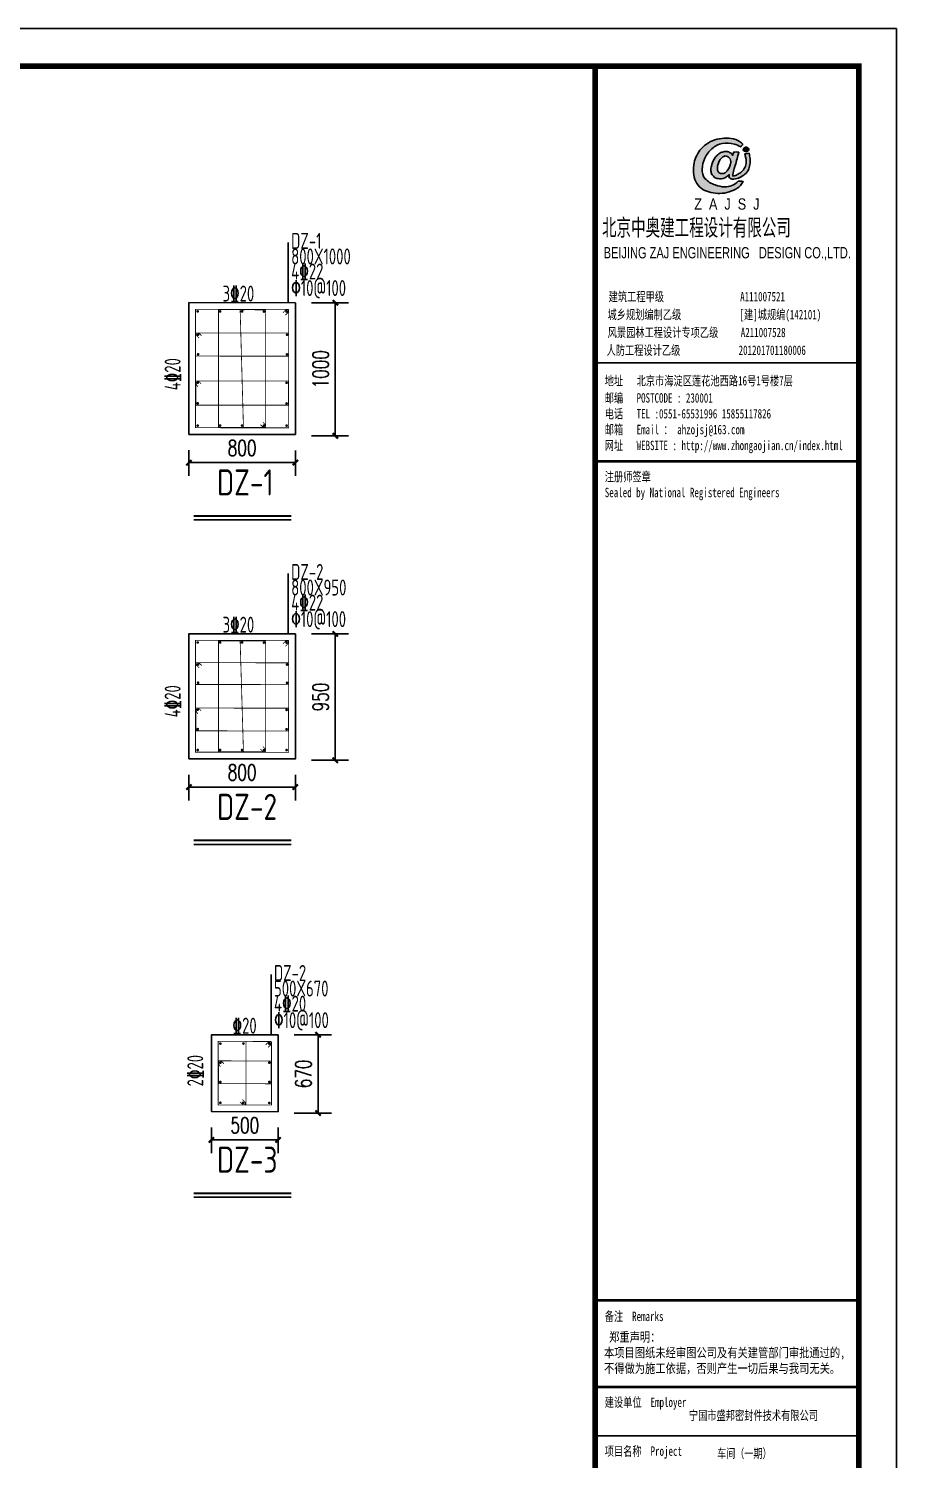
# Model space of a CAD drawing. Extents: x -89996 to 1006241, y -2176 to 440573.
# Drawn here: x 359072 to 391670, y 118822 to 172594 of the extents above; entities that cross this region are included whole.
import ezdxf
from ezdxf.enums import TextEntityAlignment as Align

# ---------------------------------------------------------------- set-up
doc = ezdxf.new("R2010")
doc.units = 0
doc.header["$LTSCALE"] = 1000
doc.header["$MEASUREMENT"] = 0
for name, color, linetype in [('AXIS', 3, 'Continuous'), ('COLU_DE', 7, 'Continuous'), ('COLU_DE_REIND', 1, 'Continuous'), ('COLU_DE_REINL', 1, 'Continuous'), ('COLU_DE_TEXT_JZ', 7, 'Continuous'), ('NUM', 7, 'Continuous'), ('PUB_TEXT', 7, 'Continuous'), ('PUB_TITLE', 4, 'Continuous'), ('TEXT', 7, 'Continuous'), ('图签', 3, 'Continuous')]:
    doc.layers.add(name, color=color, linetype=linetype)
doc.styles.add('_gyy_title_Arial', font='arial.ttf', dxfattribs={"width": 0.7})
doc.styles.add('_gyy_title_ST', font='', dxfattribs={"width": 0.8})
doc.styles.add('_TCH_DIM_T3', font='SIMPLEX', dxfattribs={"width": 0.705882, "bigfont": 'GBCBIG'})
doc.styles.add('C', font='tssdeng.shx', dxfattribs={"height": 3, "bigfont": 'tssdchn.shx'})
doc.styles.add('HZ', font='txt.shx', dxfattribs={"width": 0.8, "bigfont": '000hztxt.shx'})
doc.styles.add('TSSD_Norm', font='tssdeng.shx', dxfattribs={"bigfont": 'hztxt.shx'})
doc.styles.add('TSSD_Rein', font='Tssdeng.shx', dxfattribs={"width": 0.7, "bigfont": 'hztxt.shx'})
doc.styles.get('_gyy_title_ST').set_extended_font_data('SimSun')
doc.dimstyles.new('TCH-200-5', dxfattribs={"dimtxt": 595, "dimasz": 200, "dimexe": 500, "dimexo": 600, "dimgap": 252.5, "dimtad": 1, "dimdec": 0, "dimlfac": 0.2, "dimzin": 0, "dimdsep": 46, "dimtxsty": '_TCH_DIM_T3', "dimblk": 'ARCHTICK', "dimcen": 0.09, "dimclrd": 124, "dimclre": 124, "dimclrt": 7, "dimazin": 2, "dimtfac": 1, "dimtdec": 0, "dimtix": 1, "dimtmove": 2, "dimatfit": 3, "dimfxl": 0, "dimtolj": 1, "dimtzin": 0, "dimarcsym": 0})

# ---------------------------------------------------------------- blocks, each defined once
blk = doc.blocks.new('_ArchTick')
at = {"color": 0, "linetype": 'ByBlock', "const_width": 0.4}
blk.add_lwpolyline([(-0.5, -0.5), (0.5, 0.5)], dxfattribs=at)
blk = doc.blocks.new('*D846')
at = {"layer": 'AXIS', "color": 124, "lineweight": -2, "transparency": 16777216}
for p, q in [((369692, 162291), (371092, 162291)), ((370592, 157291), (370592, 162291)), ((369692, 157291), (371092, 157291))]:
    blk.add_line(p, q, dxfattribs=at)
at = {"layer": 'Defpoints', "color": 0, "transparency": 16777216}
for p in [(369092, 162291), (370592, 162291), (369092, 157291)]:
    blk.add_point(p, dxfattribs=at)
at = {"layer": 'AXIS', "color": 124, "lineweight": -2, "transparency": 16777216, "xscale": 200, "yscale": 200, "zscale": 200}
for p, rotation in [((370592, 162291), 90), ((370592, 157291), 270)]:
    blk.add_blockref('_ArchTick', p, dxfattribs=dict(at, rotation=rotation))
at = {"layer": 'AXIS', "color": 7, "transparency": 16777216, "insert": (370042, 159791), "char_height": 595, "attachment_point": 5, "rotation": 90, "style": '_TCH_DIM_T3'}
blk.add_mtext('\\A1;1000', dxfattribs=at)
blk = doc.blocks.new('*D847')
at = {"layer": 'AXIS', "color": 124, "lineweight": -2, "transparency": 16777216}
for p, q in [((365092, 156745), (365092, 155781)), ((369092, 156741), (369092, 155781)), ((365092, 156281), (369092, 156281))]:
    blk.add_line(p, q, dxfattribs=at)
at = {"layer": 'Defpoints', "color": 0, "transparency": 16777216}
for p in [(365092, 157345), (369092, 157341), (369092, 156281)]:
    blk.add_point(p, dxfattribs=at)
at = {"layer": 'AXIS', "color": 124, "lineweight": -2, "transparency": 16777216, "xscale": 200, "yscale": 200, "zscale": 200, "rotation": 180}
blk.add_blockref('_ArchTick', (365092, 156281), dxfattribs=at)
at = {"layer": 'AXIS', "color": 124, "lineweight": -2, "transparency": 16777216, "xscale": 200, "yscale": 200, "zscale": 200}
blk.add_blockref('_ArchTick', (369092, 156281), dxfattribs=at)
at = {"layer": 'AXIS', "color": 7, "transparency": 16777216, "insert": (367092, 156831), "char_height": 595, "attachment_point": 5, "style": '_TCH_DIM_T3'}
blk.add_mtext('\\A1;800', dxfattribs=at)
blk = doc.blocks.new('dd')
at = {"layer": '图签'}
h = blk.add_hatch(color=5, dxfattribs=at)
h.set_gradient(color1=(0, 0, 255), color2=(36, 36, 255), one_color=1, tint=0.57)
h.paths.add_polyline_path([(452, 1270, -0.093206), (531, 1562, -0.136321), (716, 1807, -0.161039), (988, 1948, -0.108591), (1307, 1935, -0.049497), (1479, 1861, 0.062627), (1539, 1932, 0.094388), (1351, 2056, 0.136326), (854, 2062, 0.161722), (430, 1810, 0.133661), (243, 1435, 0.158414), (286, 937, 0.22517), (632, 669, 0.138663), (1107, 646, 0.074676), (1375, 753, 0.125344), (1543, 944, 0.006312), (1413, 948, -0.090385), (1244, 833, -0.096745), (1053, 797, -0.073845), (803, 850, -0.140868), (530, 1020, -0.160753)])
h = blk.add_hatch(color=5, dxfattribs=at)
h.set_gradient(color1=(0, 0, 255), color2=(36, 36, 255), one_color=1, tint=0.57)
h.paths.add_polyline_path([(1306, 1289, 0.011169), (1334, 1370, 0.005807), (1431, 1724, 0.01105), (1292, 1724, 0.016796), (1267, 1634, 0.125943), (1203, 1704, 0.083806), (1120, 1739, 0.082879), (1047, 1739, -0.008503), (952, 1710, 0.060057), (844, 1628, 0.086078), (774, 1532, 0.099424), (705, 1347, 0.12153), (690, 1225, 0.102644), (719, 1122, 0.056648), (797, 1042, 0.092914), (913, 1013, 0.194578), (1098, 1064, -0.002562), (1175, 1122, 0.064354), (1167, 1068, 0.172385), (1207, 1017, 0.105458), (1300, 1002, 0.086567), (1454, 1046, 0.047674), (1592, 1136, 0.166359), (1692, 1274, 0.096748), (1728, 1431, 0.03151), (1728, 1548, 0.041815), (1700, 1691, 0.007654), (1588, 1673, -0.009919), (1610, 1585, -0.068269), (1624, 1482, -0.105336), (1605, 1352, -0.14652), (1528, 1223, -0.070486), (1434, 1151, -0.077937), (1341, 1103, -0.127098), (1272, 1084, -0.114215), (1267, 1129, -0.007609)])
h.paths.add_polyline_path([(865, 1245, -0.099994), (863, 1328, -0.050974), (888, 1427, -0.120527), (938, 1529, -0.043888), (1002, 1595, -0.08446), (1063, 1619, -0.147309), (1127, 1607, -0.037474), (1177, 1572, -0.06931), (1209, 1507, -0.067662), (1213, 1431, -0.02676), (1211, 1413, 0.017209), (1183, 1329, -0.048815), (1120, 1223, -0.139096), (1046, 1163, -0.097991), (944, 1153, -0.085394), (909, 1169, -0.149141)], flags=16)
h = blk.add_hatch(color=1, dxfattribs=at)
h.set_gradient(color1=(255, 0, 0), color2=(255, 0, 0), tint=0.57)
h.paths.add_polyline_path([(1557, 1818, 0.386553), (1564, 1757, 0.170676), (1604, 1736, 0.082224), (1657, 1743, 0.087509), (1686, 1766, 0.264235), (1694, 1804, 0.244333), (1636, 1850, 0.30271)])
blk.add_lwpolyline([(1539, 1932, 0.094388), (1351, 2056, 0.136326), (854, 2062, 0.161722), (430, 1810, 0.133661), (243, 1435, 0.158414), (286, 937, 0.22517), (632, 669, 0.138663), (1107, 646, 0.074676), (1375, 753, 0.125344), (1543, 944, 0.006312), (1413, 948, -0.090385), (1244, 833, -0.096745), (1053, 797, -0.073845), (803, 850, -0.140868), (530, 1020, -0.160753), (452, 1270, -0.093206), (531, 1562, -0.136321), (716, 1807, -0.161039), (988, 1948, -0.108591), (1307, 1935, -0.049497), (1479, 1861, 0.062627)], format="xyb", close=True, dxfattribs=at)
for points in [[(1431, 1724, 0.011041), (1292, 1724, 0.016796), (1267, 1634, 0.125943), (1203, 1704, 0.083806), (1120, 1739, 0.082879), (1047, 1739, -0.008503), (952, 1710, 0.060057), (844, 1628, 0.086078), (774, 1532, 0.099424), (705, 1347, 0.12153), (690, 1225, 0.102644), (719, 1122, 0.056648), (797, 1042, 0.092914), (913, 1013, 0.194578), (1098, 1064, -0.002562), (1175, 1122, 0.064354), (1167, 1068, 0.172385), (1207, 1017, 0.105458), (1300, 1002, 0.086567), (1454, 1046, 0.047674), (1592, 1136, 0.166359), (1692, 1274, 0.096748), (1728, 1431, 0.03151), (1728, 1548, 0.041815), (1700, 1691, 0.007654), (1588, 1673, -0.009919), (1610, 1585, -0.068269), (1624, 1482, -0.105336), (1605, 1352, -0.14652), (1528, 1223, -0.070486), (1434, 1151, -0.077937), (1341, 1103, -0.127098), (1272, 1084, -0.114215), (1267, 1129, -0.007609), (1306, 1289, 0.011169), (1334, 1370, 0.005782), (1430, 1722, 0.069025)], [(1213, 1431, 0.067662), (1209, 1507, 0.06931), (1177, 1572, 0.037474), (1127, 1607, 0.147309), (1063, 1619, 0.08446), (1002, 1595, 0.043888), (938, 1529, 0.120527), (888, 1427, 0.050974), (863, 1328, 0.099994), (865, 1245, 0.149141), (909, 1169, 0.085394), (944, 1153, 0.097991), (1046, 1163, 0.139096), (1120, 1223, 0.048815), (1183, 1329, -0.017209), (1211, 1413, 0.02676), (1213, 1431, 0.441273)], [(1694, 1804, 0.243958), (1636, 1850, 0.303117), (1557, 1818, 0.386553), (1564, 1757, 0.170676), (1604, 1736, 0.082224), (1657, 1743, 0.087509), (1686, 1766, 0.264235), (1694, 1804, -7.823139)]]:
    blk.add_lwpolyline(points, format="xyb", dxfattribs=at)
at = {"insert": (246, 492), "char_height": 300, "width": 8000, "attachment_point": 1, "style": 'HZ'}
blk.add_mtext('{\\fArial|b0|i0|c0|p32;Z  A  J  S  J}', dxfattribs=at)
blk = doc.blocks.new('A$C767023C3')
at = {"layer": 'PUB_TITLE'}
for p, q in [((-4949, -5573), (0, -5573)), ((0, -23192), (-4949, -23192)), ((0, -25737), (-4949, -25737))]:
    blk.add_line(p, q, dxfattribs=at)
at = {"layer": 'PUB_TITLE', "const_width": 106}
blk.add_lwpolyline([(-4949, 0), (0, 0), (0, -40586), (-4949, -40586)], close=True, dxfattribs=at)
at = {"layer": 'PUB_TITLE', "const_width": 49.5}
for points in [[(-4949, -7426), (0, -7426)], [(-4949, -23192), (0, -23192)], [(-4949, -24818), (0, -24818)]]:
    blk.add_lwpolyline(points, dxfattribs=at)
at = {"layer": '图签', "xscale": 0.70707067020202, "yscale": 0.70707067020202, "zscale": 0.70707067020202}
blk.add_blockref('dd', (-3263, -2831), dxfattribs=at)
at = {"color": 1, "insert": (-4822, -2862), "char_height": 359.1, "width": 9576, "attachment_point": 1, "style": 'HZ'}
blk.add_mtext('北京中奥建工程设计有限公司', dxfattribs=at)
at = {"layer": 'PUB_TITLE', "width": 0.7}
for s, height, style, p in [('BEIJING ZAJ ENGINEERING   DESIGN CO.,LTD.', 212.12, '_gyy_title_Arial', (-2469, -3610)), ('建筑工程甲级                 A111007521             ', 176.77, '_gyy_title_ST', (-2494, -4417)), ('城乡规划编制乙级             [建]城规编(142101)', 176.77, '_gyy_title_ST', (-2712, -4754)), ('风景园林工程设计专项乙级     A211007528           ', 176.77, '_gyy_title_ST', (-2582, -5090)), ('人防工程设计乙级             201201701180006', 176.77, '_gyy_title_ST', (-2865, -5424))]:
    blk.add_text(s, height=height, dxfattribs=dict(at, style=style)).set_placement(p, align=Align.CENTER)
at = {"layer": 'PUB_TITLE', "style": '_gyy_title_ST', "width": 0.7}
for s, height, p in [('地址   北京市海淀区莲花池西路16号1号楼7层', 176.77, (-4771, -5998)), ('邮编   POSTCODE : 230001', 176.77, (-4771, -6321)), ('电话   TEL :0551-65531996 15855117826', 176.77, (-4771, -6618)), ('邮箱   Email ： ahzojsj@163.com', 176.77, (-4771, -6915)), ('网址   WEBSITE : http://www.zhongaojian.cn/index.html', 176.77, (-4771, -7214)), ('注册师签章', 176.8, (-4771, -7801)), ('Sealed by National Registered Engineers', 176.77, (-4770, -8098)), ('备注  Remarks', 176.77, (-4771, -23580)), ('建设单位  Employer', 176.77, (-4771, -25193)), ('项目名称  Project', 176.77, (-4771, -26112))]:
    blk.add_text(s, height=height, dxfattribs=at).set_placement(p)
at = {"layer": 'PUB_TITLE', "color": 2, "style": '_gyy_title_ST', "width": 0.7}
for s, height, p in [('宁国市盛邦密封件技术有限公司', 176.77, (-1978, -25348)), ('车间（一期）', 173.9, (-2148, -26063))]:
    blk.add_text(s, height=height, dxfattribs=at).set_placement(p, align=Align.MIDDLE)
at = {"layer": 'PUB_TITLE', "insert": (-4785, -23790), "char_height": 176.77, "width": 5656.57, "attachment_point": 1, "style": '_gyy_title_ST'}
blk.add_mtext(' 郑重声明：\\P本项目图纸未经审图公司及有关建管部门审批通过的,\\P不得做为施工依据，否则产生一切后果与我司无关。', dxfattribs=at)
blk = doc.blocks.new('*D2441')
at = {"layer": 'AXIS', "color": 124, "lineweight": -2, "transparency": 16777216}
for p, q in [((369692, 149848), (371092, 149848)), ((370592, 145098), (370592, 149848)), ((369692, 145098), (371092, 145098))]:
    blk.add_line(p, q, dxfattribs=at)
at = {"layer": 'Defpoints', "color": 0, "transparency": 16777216}
for p in [(369092, 149848), (370592, 149848), (369092, 145098)]:
    blk.add_point(p, dxfattribs=at)
at = {"layer": 'AXIS', "color": 124, "lineweight": -2, "transparency": 16777216, "xscale": 200, "yscale": 200, "zscale": 200}
for p, rotation in [((370592, 149848), 90), ((370592, 145098), 270)]:
    blk.add_blockref('_ArchTick', p, dxfattribs=dict(at, rotation=rotation))
at = {"layer": 'AXIS', "color": 7, "transparency": 16777216, "insert": (370042, 147473), "char_height": 595, "attachment_point": 5, "rotation": 90, "style": '_TCH_DIM_T3'}
blk.add_mtext('\\A1;950', dxfattribs=at)
blk = doc.blocks.new('*D2442')
at = {"layer": 'AXIS', "color": 124, "lineweight": -2, "transparency": 16777216}
for p, q in [((365092, 144552), (365092, 143588)), ((369092, 144548), (369092, 143588)), ((365092, 144088), (369092, 144088))]:
    blk.add_line(p, q, dxfattribs=at)
at = {"layer": 'Defpoints', "color": 0, "transparency": 16777216}
for p in [(365092, 145152), (369092, 145148), (369092, 144088)]:
    blk.add_point(p, dxfattribs=at)
at = {"layer": 'AXIS', "color": 124, "lineweight": -2, "transparency": 16777216, "xscale": 200, "yscale": 200, "zscale": 200, "rotation": 180}
blk.add_blockref('_ArchTick', (365092, 144088), dxfattribs=at)
at = {"layer": 'AXIS', "color": 124, "lineweight": -2, "transparency": 16777216, "xscale": 200, "yscale": 200, "zscale": 200}
blk.add_blockref('_ArchTick', (369092, 144088), dxfattribs=at)
at = {"layer": 'AXIS', "color": 7, "transparency": 16777216, "insert": (367092, 144638), "char_height": 595, "attachment_point": 5, "style": '_TCH_DIM_T3'}
blk.add_mtext('\\A1;800', dxfattribs=at)
blk = doc.blocks.new('*D2443')
at = {"layer": 'AXIS', "color": 124, "lineweight": -2, "transparency": 16777216}
for p, q in [((369045, 134776), (370445, 134776)), ((369945, 131839), (369945, 134776)), ((369045, 131839), (370445, 131839))]:
    blk.add_line(p, q, dxfattribs=at)
at = {"layer": 'Defpoints', "color": 0, "transparency": 16777216}
for p in [(368445, 134776), (369945, 134776), (368445, 131839)]:
    blk.add_point(p, dxfattribs=at)
at = {"layer": 'AXIS', "color": 124, "lineweight": -2, "transparency": 16777216, "xscale": 200, "yscale": 200, "zscale": 200}
for p, rotation in [((369945, 134776), 90), ((369945, 131839), 270)]:
    blk.add_blockref('_ArchTick', p, dxfattribs=dict(at, rotation=rotation))
at = {"layer": 'AXIS', "color": 7, "transparency": 16777216, "insert": (369395, 133308), "char_height": 595, "attachment_point": 5, "rotation": 90, "style": '_TCH_DIM_T3'}
blk.add_mtext('\\A1;670', dxfattribs=at)
blk = doc.blocks.new('*D2444')
at = {"layer": 'AXIS', "color": 124, "lineweight": -2, "transparency": 16777216}
for p, q in [((365943, 131293), (365943, 130328)), ((368445, 131289), (368445, 130328)), ((365943, 130828), (368445, 130828))]:
    blk.add_line(p, q, dxfattribs=at)
at = {"layer": 'Defpoints', "color": 0, "transparency": 16777216}
for p in [(365943, 131893), (368445, 131889), (368445, 130828)]:
    blk.add_point(p, dxfattribs=at)
at = {"layer": 'AXIS', "color": 124, "lineweight": -2, "transparency": 16777216, "xscale": 200, "yscale": 200, "zscale": 200, "rotation": 180}
blk.add_blockref('_ArchTick', (365943, 130828), dxfattribs=at)
at = {"layer": 'AXIS', "color": 124, "lineweight": -2, "transparency": 16777216, "xscale": 200, "yscale": 200, "zscale": 200}
blk.add_blockref('_ArchTick', (368445, 130828), dxfattribs=at)
at = {"layer": 'AXIS', "color": 7, "transparency": 16777216, "insert": (367194, 131378), "char_height": 595, "attachment_point": 5, "style": '_TCH_DIM_T3'}
blk.add_mtext('\\A1;500', dxfattribs=at)

msp = doc.modelspace()

# ---------------------------------------------------------------- linework, layer by layer
at = {"layer": 'AXIS'}
for p, q in [((368825.11, 162291.42), (368825.11, 164556.57)), ((368825.11, 149848.49), (368825.11, 152113.64)), ((368178.48, 134776.48), (368178.48, 137041.63))]:
    msp.add_line(p, q, dxfattribs=at)
at = {"layer": 'COLU_DE'}
for points in [[(369091.77, 162291.42), (365092.05, 162295.13), (365092.05, 157345.13), (369091.77, 157341.42)], [(369091.77, 149848.49), (365092.05, 149852.19), (365092.05, 145152.19), (369091.77, 145148.49)], [(368445.14, 134776.48), (365943.33, 134780.18), (365943.33, 131892.52), (368445.14, 131888.81)]]:
    msp.add_lwpolyline(points, close=True, dxfattribs=at)
at = {"layer": 'COLU_DE_REIND', "const_width": 50}
for points in [[(365397.05, 161965.13, 1), (365447.05, 161965.13, 1)], [(366238.84, 161965.13, 1), (366288.84, 161965.13, 1)], [(367115.45, 161965.13, -1), (367065.45, 161965.13, -1)], [(367937.67, 161961.42, -1), (367887.67, 161961.42, -1)], [(368736.77, 161961.42, 1), (368786.77, 161961.42, 1)], [(365413.65, 161090.96, -1), (365463.65, 161090.96, -1)], [(368753.37, 161087.25, -1), (368803.37, 161087.25, -1)], [(365413.65, 160353.39, -1), (365463.65, 160353.39, -1)], [(368753.37, 160349.69, -1), (368803.37, 160349.69, -1)], [(365397.05, 159286.34, -1), (365447.05, 159286.34, -1)], [(368736.77, 159282.64, -1), (368786.77, 159282.64, -1)], [(365397.05, 158509.28, -1), (365447.05, 158509.28, -1)], [(368736.77, 158505.58, -1), (368786.77, 158505.58, -1)], [(365397.05, 157675.13, 1), (365447.05, 157675.13, 1)], [(366238.84, 157675.13, 1), (366288.84, 157675.13, 1)], [(367115.45, 157675.13, -1), (367065.45, 157675.13, -1)], [(367937.67, 157671.42, -1), (367887.67, 157671.42, -1)], [(368736.77, 157671.42, 1), (368786.77, 157671.42, 1)], [(365397.05, 149522.19, 1), (365447.05, 149522.19, 1)], [(366238.84, 149522.19, 1), (366288.84, 149522.19, 1)], [(367115.45, 149522.19, -1), (367065.45, 149522.19, -1)], [(367937.67, 149518.49, -1), (367887.67, 149518.49, -1)], [(368736.77, 149518.49, 1), (368786.77, 149518.49, 1)], [(365413.65, 148698.02, -1), (365463.65, 148698.02, -1)], [(368753.37, 148694.31, -1), (368803.37, 148694.31, -1)], [(365413.65, 148010.46, -1), (365463.65, 148010.46, -1)], [(368753.37, 148006.75, -1), (368803.37, 148006.75, -1)], [(365397.05, 146993.41, -1), (365447.05, 146993.41, -1)], [(368736.77, 146989.7, -1), (368786.77, 146989.7, -1)], [(365397.05, 146266.34, -1), (365447.05, 146266.34, -1)], [(368736.77, 146262.64, -1), (368786.77, 146262.64, -1)], [(365397.05, 145482.19, 1), (365447.05, 145482.19, 1)], [(366238.84, 145482.19, 1), (366288.84, 145482.19, 1)], [(367115.45, 145482.19, -1), (367065.45, 145482.19, -1)], [(367937.67, 145478.49, -1), (367887.67, 145478.49, -1)], [(368736.77, 145478.49, 1), (368786.77, 145478.49, 1)], [(366248.33, 134450.18, 1), (366298.33, 134450.18, 1)], [(367116.64, 134450.18, 1), (367166.64, 134450.18, 1)], [(368090.14, 134446.48, 1), (368140.14, 134446.48, 1)], [(366248.33, 133733.73, -1), (366298.33, 133733.73, -1)], [(368090.14, 133730.02, -1), (368140.14, 133730.02, -1)], [(366248.33, 133006.67, -1), (366298.33, 133006.67, -1)], [(368090.14, 133002.96, -1), (368140.14, 133002.96, -1)], [(366248.33, 132222.52, 1), (366298.33, 132222.52, 1)], [(367101.77, 132222.52, 1), (367151.77, 132222.52, 1)], [(368090.14, 132218.81, 1), (368140.14, 132218.81, 1)]]:
    msp.add_lwpolyline(points, format="xyb", close=True, dxfattribs=at)
at = {"layer": 'COLU_DE_REINL', "const_width": 30}
for points in [[(368717.4, 161825.12), (368826.77, 161934.5), (368826.77, 162043.02), (365340.45, 162046.73), (365340.45, 157593.53), (368843.37, 157589.83), (368843.37, 162026.42), (368734.85, 162026.42), (368625.47, 161917.05)], [(367873.78, 157802.24), (367977.67, 157698.35), (367977.67, 157606.42), (366202.95, 157610.13), (366202.95, 162030.13), (367977.67, 162026.42), (367977.67, 157606.42), (367885.75, 157606.42), (367781.86, 157710.32)], [(367183.37, 162020.4), (367017.62, 162030.13), (367142.5, 157593.53), (367021.85, 157610.13)], [(365477.54, 160960.14), (365373.65, 161064.03), (365373.65, 161155.96), (368843.37, 161152.25), (368843.37, 160283.23), (365340.45, 160286.93), (365340.45, 161155.96), (365465.57, 161155.96), (365569.46, 161052.07)], [(365424.32, 159127.39), (365357.05, 159259.42), (365357.05, 159351.34), (368826.77, 159347.64), (368826.77, 158440.58), (365357.05, 158444.28), (365357.05, 159351.34), (365448.97, 159351.34), (365552.86, 159247.45)], [(368717.4, 149382.19), (368826.77, 149491.56), (368826.77, 149600.08), (365340.45, 149603.79), (365340.45, 145400.6), (368843.37, 145396.89), (368843.37, 149583.49), (368734.85, 149583.49), (368625.47, 149474.11)], [(367873.78, 145609.3), (367977.67, 145505.41), (367977.67, 145413.49), (366202.95, 145417.19), (366202.95, 149587.19), (367977.67, 149583.49), (367977.67, 145413.49), (367885.75, 145413.49), (367781.86, 145517.38)], [(367183.37, 149577.46), (367017.62, 149587.19), (367142.5, 145400.6), (367021.85, 145417.19)], [(365477.54, 148567.21), (365373.65, 148671.1), (365373.65, 148763.02), (368843.37, 148759.31), (368843.37, 147940.29), (365340.45, 147944), (365340.45, 148763.02), (365465.57, 148763.02), (365569.46, 148659.13)], [(365424.32, 146834.46), (365357.05, 146966.48), (365357.05, 147058.41), (368826.77, 147054.7), (368826.77, 146197.64), (365357.05, 146201.34), (365357.05, 147058.41), (365448.97, 147058.41), (365552.86, 146954.51)], [(368070.77, 134310.18), (368180.14, 134419.55), (368180.14, 134528.08), (366191.73, 134531.78), (366191.73, 132140.92), (368196.74, 132137.21), (368196.74, 134511.48), (368088.22, 134511.48), (367978.84, 134402.1)], [(367101.04, 132349.62), (367204.93, 132245.73), (367204.93, 132153.81), (367236.82, 132157.52), (367236.82, 134515.18), (367236.82, 134515.18), (367236.82, 132157.52), (367113.01, 132153.81), (367009.12, 132257.7)], [(366275.6, 133574.78), (366208.33, 133706.8), (366208.33, 133798.73), (368180.14, 133795.02), (368180.14, 132937.96), (366208.33, 132941.67), (366208.33, 133798.73), (366300.25, 133798.73), (366404.14, 133694.84)]]:
    msp.add_lwpolyline(points, dxfattribs=at)
at = {"layer": 'NUM', "const_width": 75}
for points in [[(365274.54, 154278.02), (368936.18, 154278.02)], [(365274.54, 142085.08), (368936.18, 142085.08)], [(365274.54, 128825.4), (368936.18, 128825.4)]]:
    msp.add_lwpolyline(points, dxfattribs=at)
at = {"layer": 'NUM'}
for points in [[(365274.54, 154128.02), (368936.18, 154128.02)], [(365274.54, 141935.08), (368936.18, 141935.08)], [(365274.54, 128675.4), (368936.18, 128675.4)]]:
    msp.add_lwpolyline(points, dxfattribs=at)
at = {"layer": 'PUB_TITLE'}
msp.add_lwpolyline([(243069.57, 88593.71), (391669.57, 88593.71), (391669.57, 172593.71), (243069.57, 172593.71)], close=True, dxfattribs=at)
at = {"layer": 'PUB_TITLE', "const_width": 212.12}
msp.add_lwpolyline([(246604.92, 90007.85), (246604.92, 171179.57), (390255.43, 171179.57), (390255.43, 90007.85)], close=True, dxfattribs=at)

# ---------------------------------------------------------------- block references
at = {"xscale": 2, "yscale": 2, "zscale": 2}
msp.add_blockref('A$C767023C3', (390255.43, 171179.57), dxfattribs=at)

# ---------------------------------------------------------------- texts
at = {"layer": 'COLU_DE_TEXT_JZ', "style": 'TSSD_Rein', "width": 0.7}
for s, p in [('4%%13220', (364480.09, 159605.71)), ('4%%13220', (364480.09, 147312.78)), ('2%%13220', (365331.37, 133431.7))]:
    msp.add_text(s, height=600, rotation=90, dxfattribs=at).set_placement(p, align=Align.MIDDLE)
at = {"layer": 'PUB_TEXT', "style": 'C', "width": 0.8}
for s, p in [('DZ-1', (366149.24, 154754.75)), ('DZ-2', (366149.24, 142561.81)), ('DZ-3', (366149.24, 129302.13))]:
    msp.add_text(s, height=980, dxfattribs=at).set_placement(p, align=Align.BOTTOM_LEFT)
at = {"layer": 'TEXT', "style": 'TSSD_Norm', "width": 0.7}
for s, height, p in [('DZ-1', 599.998, (368936.22, 164316.08)), ('800X1000', 599.998, (368936.22, 163731.39)), ('4%%13222', 599.998, (368936.22, 163165.08)), ('%%13010@100', 599.9985, (368936.22, 162543.05)), ('DZ-2', 599.998, (368936.22, 151873.14)), ('800X950', 599.998, (368936.22, 151288.46)), ('4%%13222', 599.998, (368936.22, 150722.14)), ('%%13010@100', 599.9985, (368936.22, 150100.11)), ('DZ-2', 599.998, (368289.59, 136801.13)), ('500X670', 599.998, (368289.59, 136216.45)), ('4%%13220', 599.998, (368289.59, 135650.13)), ('%%13010@100', 599.9985, (368289.59, 135028.1))]:
    msp.add_text(s, height=height, dxfattribs=at).set_placement(p)
for s, p in [('3%%13220', (366952.45, 162636.59)), ('3%%13220', (366952.45, 150193.66)), ('%%13220', (367184.6, 135121.65))]:
    msp.add_text(s, height=599.998, dxfattribs=at).set_placement(p, align=Align.MIDDLE)

# ---------------------------------------------------------------- dimensions: what is measured, and where the dimension line sits
at = {"layer": 'AXIS'}
for p1, p2, text, picture, middle in [((369091.77, 157291.42), (369091.77, 162291.42), '1000', '*D846', (370041.77, 159791.42)), ((369091.77, 145098.49), (369091.77, 149848.49), '950', '*D2441', (370041.77, 147473.49)), ((368445.14, 131838.81), (368445.14, 134776.48), '670', '*D2443', (369395.14, 133307.64))]:
    dim = msp.add_aligned_dim(p1=p1, p2=p2, distance=-1500, text=text, dimstyle='TCH-200-5', dxfattribs=at)
    dim.commit()
    dim.dimension.update_dxf_attribs({"geometry": picture, "text_midpoint": middle})
for base, p1, p2, picture, middle in [((369091.77, 156281.08), (365092.05, 157345.13), (369091.77, 157341.42), '*D847', (367091.91, 156831.08)), ((369091.77, 144088.14), (365092.05, 145152.19), (369091.77, 145148.49), '*D2442', (367091.91, 144638.14)), ((368445.14, 130828.46), (365943.33, 131892.52), (368445.14, 131888.81), '*D2444', (367194.23, 131378.46))]:
    dim = msp.add_linear_dim(base=base, p1=p1, p2=p2, dimstyle='TCH-200-5', dxfattribs=at)
    dim.commit()
    dim.dimension.update_dxf_attribs({"geometry": picture, "text_midpoint": middle})

doc.saveas('drawing.dxf')
